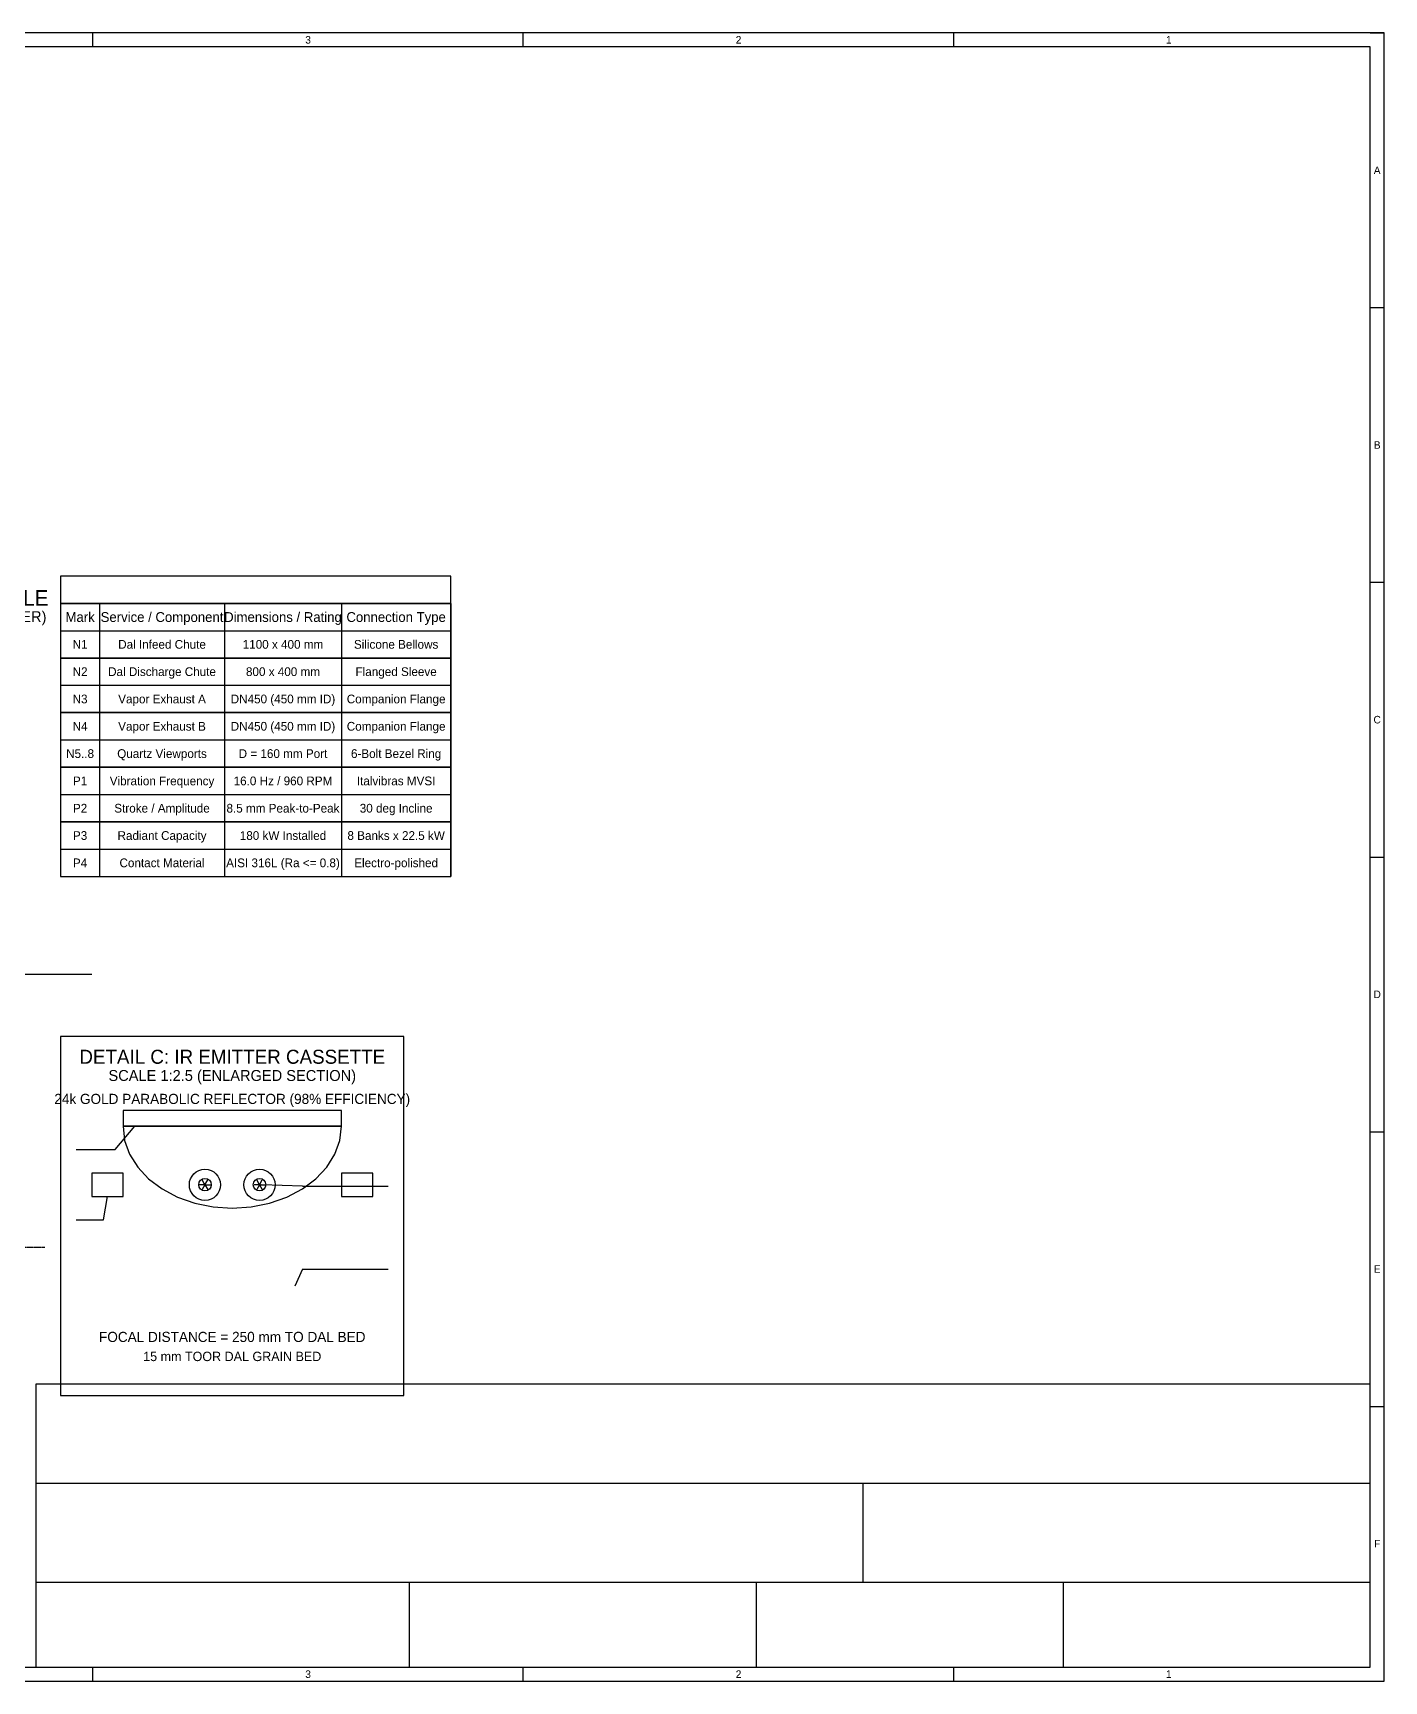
# Model space of a CAD drawing. Header units: metres. Extents: x 0 to 44560, y -62 to 21560.
# Drawn here: x 27246 to 44560, y 440 to 21560 of the extents above; entities that cross this region are included whole.
import ezdxf
from ezdxf.enums import TextEntityAlignment as Align

# ---------------------------------------------------------------- set-up
doc = ezdxf.new("R2010")
doc.units = ezdxf.units.M
doc.linetypes.add('CENTER', pattern=[5.08, 3.175, -0.635, 0.635, -0.635])
doc.linetypes.add('DASHED', pattern=[1.524, 1.27, -0.254])
for name, color, linetype in [('BORDER', 7, 'Continuous'), ('DIMENSIONS', 6, 'Continuous'), ('EQUIPMENT', 4, 'Continuous'), ('EQUIPMENT_CENTERLINE', 1, 'Continuous'), ('EQUIPMENT_INTERNALS', 8, 'Continuous'), ('STRUCTURE', 8, 'Continuous'), ('TABLES', 7, 'Continuous'), ('TAGS', 2, 'Continuous'), ('TEXT', 7, 'Continuous'), ('TITLEBLOCK', 7, 'Continuous')]:
    doc.layers.add(name, color=color, linetype=linetype)

msp = doc.modelspace()

# ---------------------------------------------------------------- linework, layer by layer
at = {"layer": 'BORDER', "color": 7}
for p, q in [((28015, 21384), (28015, 21560)), ((33530, 21384), (33530, 21560)), ((39045, 21384), (39045, 21560)), ((44384, 21560), (44560, 21560)), ((44560, 21384), (44560, 21560)), ((44384, 18040), (44560, 18040)), ((44384, 14520), (44560, 14520)), ((44384, 11000), (44560, 11000)), ((44384, 7480), (44560, 7480)), ((44384, 3960), (44560, 3960)), ((28015, 440), (28015, 616)), ((33530, 440), (33530, 616)), ((39045, 440), (39045, 616)), ((44384, 440), (44560, 440)), ((44560, 440), (44560, 616))]:
    msp.add_line(p, q, dxfattribs=at)
for points in [[(440, 440), (44560, 440), (44560, 21560), (440, 21560)], [(616, 616), (44384, 616), (44384, 21384), (616, 21384)]]:
    msp.add_lwpolyline(points, close=True, dxfattribs=at)
at = {"layer": 'BORDER', "color": 8}
msp.add_lwpolyline([(27600, 4100), (32000, 4100), (32000, 8700), (27600, 8700)], close=True, dxfattribs=at)
at = {"layer": 'DIMENSIONS', "color": 8}
for p, q in [((28300, 7250), (28550, 7550)), ((27800, 7250), (28300, 7250))]:
    msp.add_line(p, q, dxfattribs=at)
at = {"layer": 'DIMENSIONS', "color": 1}
for p, q in [((30700, 6780), (30180, 6800)), ((30700, 6780), (31800, 6780)), ((30700, 5720), (30600, 5500)), ((30700, 5720), (31800, 5720))]:
    msp.add_line(p, q, dxfattribs=at)
at = {"layer": 'DIMENSIONS', "color": 7}
for p, q in [((28150, 6350), (28200, 6650)), ((27800, 6350), (28150, 6350))]:
    msp.add_line(p, q, dxfattribs=at)
at = {"layer": 'EQUIPMENT', "color": 7}
msp.add_lwpolyline([(28400, 7550), (31200, 7550), (31200, 7750), (28400, 7750)], close=True, dxfattribs=at)
at = {"layer": 'EQUIPMENT_CENTERLINE', "color": 1, "linetype": 'CENTER'}
msp.add_line((1400, 6000), (27400, 6000), dxfattribs=at)
at = {"layer": 'EQUIPMENT_INTERNALS', "color": 1}
for p, q in [((29450, 6800), (29380, 6800)), ((29450, 6800), (29415, 6861)), ((29450, 6800), (29415, 6739)), ((29450, 6800), (29485, 6861)), ((29450, 6800), (29520, 6800)), ((29450, 6800), (29485, 6739)), ((30150, 6800), (30080, 6800)), ((30150, 6800), (30115, 6861)), ((30150, 6800), (30115, 6739)), ((30150, 6800), (30185, 6861)), ((30150, 6800), (30220, 6800)), ((30150, 6800), (30185, 6739))]:
    msp.add_line(p, q, dxfattribs=at)
at = {"layer": 'EQUIPMENT_INTERNALS', "color": 2}
msp.add_lwpolyline([(28400, 7550), (28421, 7368), (28484, 7191), (28588, 7025), (28728, 6875), (28900, 6746), (29100, 6641), (29321, 6563), (29557, 6516), (29800, 6500), (30043, 6516), (30279, 6563), (30500, 6641), (30700, 6746), (30872, 6875), (31012, 7025), (31116, 7191), (31179, 7368), (31200, 7550), (31200, 7550)], close=True, dxfattribs=at)
at = {"layer": 'EQUIPMENT_INTERNALS', "color": 7}
for points in [[(28000, 6650), (28400, 6650), (28400, 6950), (28000, 6950)], [(31200, 6650), (31600, 6650), (31600, 6950), (31200, 6950)]]:
    msp.add_lwpolyline(points, close=True, dxfattribs=at)
for centre in [(29450, 6800), (30150, 6800)]:
    msp.add_circle(centre, 200, dxfattribs=at)
at = {"layer": 'EQUIPMENT_INTERNALS', "color": 1}
for centre in [(29450, 6800), (30150, 6800)]:
    msp.add_circle(centre, 80, dxfattribs=at)
at = {"layer": 'STRUCTURE', "color": 8, "linetype": 'DASHED'}
msp.add_line((1000, 9500), (28000, 9500), dxfattribs=at)
at = {"layer": 'TABLES', "color": 7}
for p, q in [((28100, 14250), (28100, 10750)), ((29700, 14250), (29700, 10750)), ((31200, 14250), (31200, 10750)), ((32600, 14250), (32600, 10750)), ((27600, 13900), (32600, 13900)), ((28100, 13900), (28100, 13550)), ((29700, 13900), (29700, 13550)), ((31200, 13900), (31200, 13550)), ((32600, 13900), (32600, 13550)), ((27600, 13550), (32600, 13550)), ((28100, 13550), (28100, 13200)), ((29700, 13550), (29700, 13200)), ((31200, 13550), (31200, 13200)), ((32600, 13550), (32600, 13200)), ((27600, 13200), (32600, 13200)), ((28100, 13200), (28100, 12850)), ((29700, 13200), (29700, 12850)), ((31200, 13200), (31200, 12850)), ((32600, 13200), (32600, 12850)), ((27600, 12850), (32600, 12850)), ((28100, 12850), (28100, 12500)), ((29700, 12850), (29700, 12500)), ((31200, 12850), (31200, 12500)), ((32600, 12850), (32600, 12500)), ((27600, 12500), (32600, 12500)), ((28100, 12500), (28100, 12150)), ((29700, 12500), (29700, 12150)), ((31200, 12500), (31200, 12150)), ((32600, 12500), (32600, 12150)), ((27600, 12150), (32600, 12150)), ((28100, 12150), (28100, 11800)), ((29700, 12150), (29700, 11800)), ((31200, 12150), (31200, 11800)), ((32600, 12150), (32600, 11800)), ((27600, 11800), (32600, 11800)), ((28100, 11800), (28100, 11450)), ((29700, 11800), (29700, 11450)), ((31200, 11800), (31200, 11450)), ((32600, 11800), (32600, 11450)), ((27600, 11450), (32600, 11450)), ((28100, 11450), (28100, 11100)), ((29700, 11450), (29700, 11100)), ((31200, 11450), (31200, 11100)), ((32600, 11450), (32600, 11100)), ((27600, 11100), (32600, 11100)), ((28100, 11100), (28100, 10750)), ((29700, 11100), (29700, 10750)), ((31200, 11100), (31200, 10750)), ((32600, 11100), (32600, 10750))]:
    msp.add_line(p, q, dxfattribs=at)
for points in [[(27600, 10750), (32600, 10750), (32600, 14600), (27600, 14600)], [(27600, 14250), (32600, 14250), (32600, 14600), (27600, 14600)], [(27600, 13900), (32600, 13900), (32600, 14250), (27600, 14250)], [(27600, 13200), (32600, 13200), (32600, 13550), (27600, 13550)], [(27600, 12500), (32600, 12500), (32600, 12850), (27600, 12850)], [(27600, 11800), (32600, 11800), (32600, 12150), (27600, 12150)], [(27600, 11100), (32600, 11100), (32600, 11450), (27600, 11450)]]:
    msp.add_lwpolyline(points, close=True, dxfattribs=at)
at = {"layer": 'TITLEBLOCK', "color": 7}
for p, q in [((27284, 2976), (44384, 2976)), ((37886, 1705), (37886, 2976)), ((27284, 1705), (44384, 1705)), ((32072, 616), (32072, 1705)), ((36518, 616), (36518, 1705)), ((40451, 616), (40451, 1705))]:
    msp.add_line(p, q, dxfattribs=at)
msp.add_lwpolyline([(27284, 616), (44384, 616), (44384, 4246), (27284, 4246)], close=True, dxfattribs=at)

# ---------------------------------------------------------------- texts
at = {"layer": 'BORDER', "color": 7}
for s, p in [('3', (30772, 21472)), ('2', (36288, 21472)), ('1', (41802, 21472)), ('A', (44472, 19800)), ('B', (44472, 16280)), ('C', (44472, 12760)), ('D', (44472, 9240)), ('E', (44472, 5720)), ('F', (44472, 2200)), ('3', (30772, 528)), ('2', (36288, 528)), ('1', (41802, 528))]:
    msp.add_text(s, height=96.8, dxfattribs=at).set_placement(p, align=Align.MIDDLE_CENTER)
at = {"layer": 'DIMENSIONS', "color": 6}
msp.add_text('FOCAL DISTANCE = 250 mm TO DAL BED', height=130, dxfattribs=at).set_placement((29800, 4850), align=Align.MIDDLE_CENTER)
at = {"layer": 'TABLES', "color": 7}
for s, height, p in [('Mark', 126, (27850, 14075)), ('Service / Component', 126, (28900, 14075)), ('Dimensions / Rating', 126, (30450, 14075)), ('Connection Type', 126, (31900, 14075)), ('N1', 112, (27850, 13725)), ('Dal Infeed Chute', 112, (28900, 13725)), ('1100 x 400 mm', 112, (30450, 13725)), ('Silicone Bellows', 112, (31900, 13725)), ('N2', 112, (27850, 13375)), ('Dal Discharge Chute', 112, (28900, 13375)), ('800 x 400 mm', 112, (30450, 13375)), ('Flanged Sleeve', 112, (31900, 13375)), ('N3', 112, (27850, 13025)), ('Vapor Exhaust A', 112, (28900, 13025)), ('DN450 (450 mm ID)', 112, (30450, 13025)), ('Companion Flange', 112, (31900, 13025)), ('N4', 112, (27850, 12675)), ('Vapor Exhaust B', 112, (28900, 12675)), ('DN450 (450 mm ID)', 112, (30450, 12675)), ('Companion Flange', 112, (31900, 12675)), ('N5..8', 112, (27850, 12325)), ('Quartz Viewports', 112, (28900, 12325)), ('D = 160 mm Port', 112, (30450, 12325)), ('6-Bolt Bezel Ring', 112, (31900, 12325)), ('P1', 112, (27850, 11975)), ('Vibration Frequency', 112, (28900, 11975)), ('16.0 Hz / 960 RPM', 112, (30450, 11975)), ('Italvibras MVSI', 112, (31900, 11975)), ('P2', 112, (27850, 11625)), ('Stroke / Amplitude', 112, (28900, 11625)), ('8.5 mm Peak-to-Peak', 112, (30450, 11625)), ('30 deg Incline', 112, (31900, 11625)), ('P3', 112, (27850, 11275)), ('Radiant Capacity', 112, (28900, 11275)), ('180 kW Installed', 112, (30450, 11275)), ('8 Banks x 22.5 kW', 112, (31900, 11275)), ('Contact Material', 112, (28900, 10925)), ('AISI 316L (Ra <= 0.8)', 112, (30450, 10925)), ('Electro-polished', 112, (31900, 10925)), ('P4', 112, (27850, 10925))]:
    msp.add_text(s, height=height, dxfattribs=at).set_placement(p, align=Align.MIDDLE_CENTER)
at = {"layer": 'TAGS', "color": 2}
for s, height, p in [('24k GOLD PARABOLIC REFLECTOR (98% EFFICIENCY)', 130, (29800, 7900)), ('15 mm TOOR DAL GRAIN BED', 120, (29800, 4600))]:
    msp.add_text(s, height=height, dxfattribs=at).set_placement(p, align=Align.MIDDLE_CENTER)
at = {"layer": 'TEXT', "color": 7}
for s, height, p in [('SECTION A-A: TRANSVERSE PROFILE', 200, (25000, 14320)), ('DETAIL C: IR EMITTER CASSETTE', 180, (29800, 8440))]:
    msp.add_text(s, height=height, dxfattribs=at).set_placement(p, align=Align.MIDDLE_CENTER)
at = {"layer": 'TEXT', "color": 8}
for s, p in [('SCALE 1:20 (SANITARY PROFILE & DAL MONOLAYER)', (25000, 14080)), ('SCALE 1:2.5 (ENLARGED SECTION)', (29800, 8200))]:
    msp.add_text(s, height=140, dxfattribs=at).set_placement(p, align=Align.MIDDLE_CENTER)

doc.saveas('drawing.dxf')
